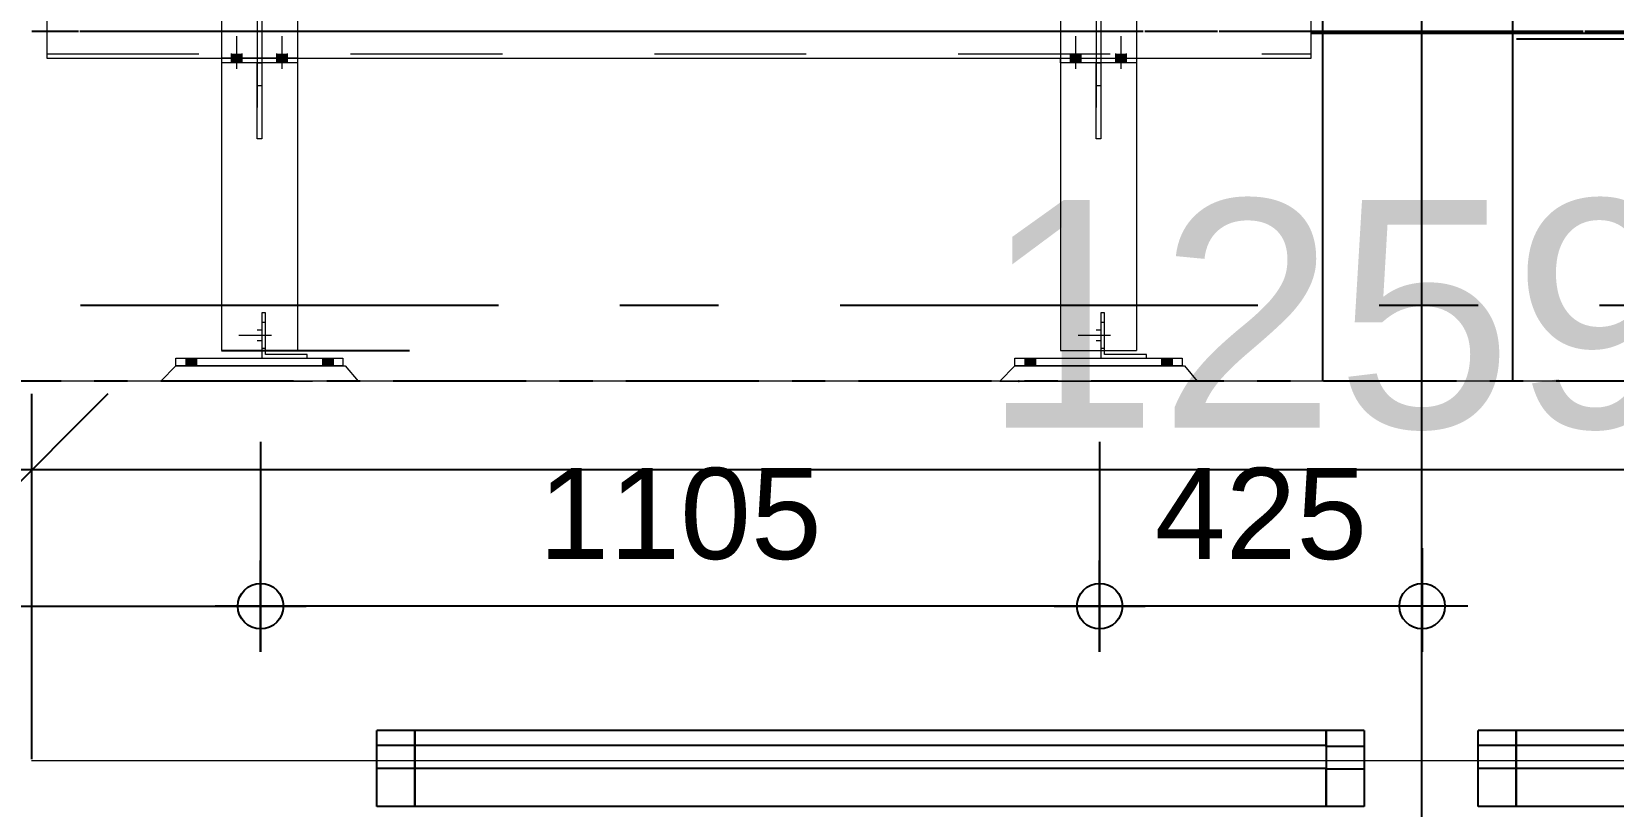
# Model space of a CAD drawing. Header units: millimetres. Extents: x 663313 to 1226001, y 1431724 to 1620898.
# Drawn here: x 849316 to 851399, y 1513395 to 1514415 of the extents above; entities that cross this region are included whole.
import ezdxf

# ---------------------------------------------------------------- set-up
doc = ezdxf.new("R2010")
doc.units = ezdxf.units.MM
for name, pattern in [('CENTER', [50.8, 31.75, -6.35, 6.35, -6.35]), ('DPA_Grid _ Level 100', [1000, 550, -160, 130, -160]), ('Grid Line', [22.225, 12.7, -3.175, 3.175, -3.175]), ('HIDDEN', [0.375, 0.25, -0.125]), ('TA_GL_000.70000', [1.925, 0.7, -0.175, 0.175, -0.175, 0.7]), ('XKITLINE00', [0]), ('XKITLINE02', [4, 2, -2])]:
    doc.linetypes.add(name, pattern=pattern)
doc.layers.add('000 - 0_HIDE_OBJ_FRAMING_DEF_SUB', color=7, linetype='Continuous', plot=False)
for name, color, linetype in [('000 - 0_SYM_DWG_GRIDLINE_MAIN_COLOR_251', 7, 'Continuous'), ('000 - CONCRETE_EX_BUILDING_MAIN_COLOR_1', 7, 'Continuous'), ('000 - GRID', 7, 'CENTER'), ('DIM', 7, 'Continuous')]:
    doc.layers.add(name, color=color, linetype=linetype)
doc.layers.add('Bolt', color=7, linetype='Continuous', lineweight=0)
doc.layers.add('Part', color=7, linetype='Continuous', lineweight=0)
doc.styles.add('Arial', font='arial.ttf')
doc.styles.add('Arial_2', font='arial.ttf', dxfattribs={"height": 300})
doc.styles.add('TA', font='', dxfattribs={"height": 4.5})
doc.styles.get('TA').set_extended_font_data('Cordia New')
doc.dimstyles.new('Dim - 40 - Cen', dxfattribs={"dimscale": 0.04, "dimtxt": 3, "dimasz": 1, "dimexe": 0, "dimexo": 2.5, "dimgap": 1.5, "dimtad": 1, "dimdec": 0, "dimlfac": 1000, "dimzin": 1, "dimdsep": 46, "dimtxsty": 'Arial', "dimblk": 'CEN1', "dimcen": 0.09, "dimclrd": 7, "dimclre": 7, "dimclrt": 7, "dimadec": 0, "dimazin": 0, "dimtfac": 1, "dimtdec": 0, "dimtix": 1, "dimtofl": 0, "dimtmove": 2, "dimatfit": 3, "dimfxl": 1, "dimtfill": 1, "dimtfillclr": 256, "dimtolj": 1, "dimtzin": 0, "dimarcsym": 0})
doc.dimstyles.new('DPA-DIM-3_0_T-T', dxfattribs={"dimscale": 304.8, "dimtxt": 1.004192, "dimasz": 0.656168, "dimexe": 0.328084, "dimexo": 0.0625, "dimgap": 0.164042, "dimtad": 1, "dimdec": 0, "dimlfac": 304.8, "dimzin": 0, "dimdsep": 46, "dimtxsty": 'Arial_2', "dimblk1": 'OBLIQUE', "dimblk2": 'OBLIQUE', "dimsah": 1, "dimcen": 0.09, "dimdle": 0.656168, "dimclrd": 7, "dimclre": 7, "dimclrt": 7, "dimadec": 8, "dimazin": 0, "dimtfac": 1, "dimtdec": 4, "dimtix": 1, "dimtmove": 0, "dimatfit": 3, "dimfxl": 0.004306, "dimfxlon": 1, "dimtvp": 1, "dimtolj": 1, "dimtzin": 0, "dimarcsym": 2})

# ---------------------------------------------------------------- blocks, each defined once
blk = doc.blocks.new('*A24933082')
at = {"layer": 'Part', "color": 7, "linetype": 'XKITLINE00', "lineweight": 0}
for p, q in [((242.379556, 90.984542), (242.379556, 90.334542)), ((242.379556, 90.984542), (259.029503, 90.984542)), ((259.029503, 90.334542), (259.029503, 90.984542)), ((242.379556, 90.334542), (259.029503, 90.334542))]:
    blk.add_line(p, q, dxfattribs=at)
at = {"layer": 'Part', "color": 7, "linetype": 'XKITLINE02', "lineweight": 0}
blk.add_line((242.379556, 90.394542), (259.029503, 90.394542), dxfattribs=at)
blk = doc.blocks.new('*A24943083')
at = {"layer": 'Bolt'}
for points in [[(244.35, 86.385), (244.35, 86.285), (244.21, 86.285), (244.21, 86.385)], [(246.15, 86.385), (246.15, 86.285), (246.01, 86.285), (246.01, 86.385)]]:
    blk.add_hatch(color=7, dxfattribs=at).paths.add_polyline_path(points, flags=17)
at = {"layer": 'Bolt', "color": 7, "linetype": 'XKITLINE00', "lineweight": 0}
for p, q in [((244.21, 86.385), (244.21, 86.285)), ((244.28, 86.385), (244.28, 86.285)), ((244.35, 86.385), (244.35, 86.285)), ((246.01, 86.385), (246.01, 86.285)), ((246.08, 86.385), (246.08, 86.285)), ((246.15, 86.385), (246.15, 86.285))]:
    blk.add_line(p, q, dxfattribs=at)
blk = doc.blocks.new('*A24953084')
at = {"layer": 'Part', "color": 7, "linetype": 'XKITLINE00', "lineweight": 0}
for p, q in [((244.079582, 86.284542), (243.879582, 86.084542)), ((244.079582, 86.284542), (246.309582, 86.284542)), ((246.309582, 86.284542), (246.479582, 86.084542))]:
    blk.add_line(p, q, dxfattribs=at)
at = {"layer": 'Part', "color": 7, "linetype": 'XKITLINE02', "lineweight": 0}
blk.add_line((243.879582, 86.084542), (246.479582, 86.084542), dxfattribs=at)
blk = doc.blocks.new('*A24963085')
at = {"layer": 'Part', "color": 7, "linetype": 'XKITLINE00', "lineweight": 0}
for p, q in [((244.079582, 86.384542), (246.279582, 86.384542)), ((244.079582, 86.284542), (244.079582, 86.384542)), ((246.279582, 86.284542), (244.079582, 86.284542)), ((246.279582, 86.384542), (246.279582, 86.284542))]:
    blk.add_line(p, q, dxfattribs=at)
blk = doc.blocks.new('*A29653281')
at = {"layer": 'Bolt', "color": 7, "linetype": 'XKITLINE02', "lineweight": 0}
for p, q in [((245.259582, 86.854542), (245.209582, 86.854542)), ((245.338782, 86.684542), (244.909582, 86.684542)), ((245.209582, 86.754542), (245.149582, 86.754542)), ((245.209582, 86.614542), (245.149582, 86.614542)), ((245.259582, 86.514542), (245.209582, 86.514542))]:
    blk.add_line(p, q, dxfattribs=at)
blk = doc.blocks.new('*A29663282')
at = {"layer": 'Part', "color": 7, "linetype": 'XKITLINE02', "lineweight": 0}
for p, q in [((245.259582, 86.984542), (245.209582, 86.984542)), ((245.209582, 86.984542), (245.209582, 86.484542)), ((245.259582, 86.484542), (245.259582, 86.984542)), ((245.209582, 86.384542), (245.809582, 86.384542))]:
    blk.add_line(p, q, dxfattribs=at)
at = {"layer": 'Part', "color": 7, "linetype": 'XKITLINE00', "lineweight": 0}
for p, q in [((245.209582, 86.484542), (245.209582, 86.384542)), ((245.259582, 86.434542), (245.259582, 86.484542)), ((245.809582, 86.434542), (245.259582, 86.434542)), ((245.809582, 86.384542), (245.809582, 86.434542))]:
    blk.add_line(p, q, dxfattribs=at)
blk = doc.blocks.new('*A29673283')
at = {"layer": 'Part', "color": 7, "linetype": 'XKITLINE00', "lineweight": 0}
for p, q in [((244.679582, 90.334542), (244.679582, 90.274542)), ((245.679582, 90.274542), (244.679582, 90.274542)), ((245.679582, 90.334542), (245.679582, 90.274542))]:
    blk.add_line(p, q, dxfattribs=at)
at = {"layer": 'Part', "color": 7, "linetype": 'XKITLINE02', "lineweight": 0}
blk.add_line((245.679582, 90.334542), (244.679582, 90.334542), dxfattribs=at)
blk = doc.blocks.new('*A29683284')
at = {"layer": 'Part', "color": 7, "linetype": 'XKITLINE00', "lineweight": 0}
for p, q in [((245.149582, 90.274542), (245.209582, 90.274542)), ((245.149582, 89.274542), (245.149582, 90.274542)), ((245.209582, 90.274542), (245.209582, 89.274542)), ((245.149582, 89.974542), (245.209582, 89.974542)), ((245.209582, 89.274542), (245.149582, 89.274542))]:
    blk.add_line(p, q, dxfattribs=at)
blk = doc.blocks.new('*A29693285')
at = {"layer": 'Bolt'}
for points in [[(244.81, 90.335), (244.81, 90.395), (244.95, 90.395), (244.95, 90.335)], [(245.41, 90.335), (245.41, 90.395), (245.55, 90.395), (245.55, 90.335)], [(244.81, 90.275), (244.81, 90.335), (244.95, 90.335), (244.95, 90.275)], [(245.41, 90.275), (245.41, 90.335), (245.55, 90.335), (245.55, 90.275)]]:
    blk.add_hatch(color=7, dxfattribs=at).paths.add_polyline_path(points, flags=17)
at = {"layer": 'Bolt', "color": 7, "linetype": 'XKITLINE00', "lineweight": 0}
for p, q in [((244.88, 90.195), (244.88, 90.625)), ((245.48, 90.195), (245.48, 90.625)), ((244.81, 90.335), (244.81, 90.395)), ((244.95, 90.335), (244.95, 90.395)), ((245.41, 90.335), (245.41, 90.395)), ((245.55, 90.335), (245.55, 90.395)), ((244.81, 90.275), (244.81, 90.335)), ((244.95, 90.275), (244.95, 90.335)), ((245.41, 90.275), (245.41, 90.335)), ((245.55, 90.275), (245.55, 90.335))]:
    blk.add_line(p, q, dxfattribs=at)
blk = doc.blocks.new('*A29743289')
at = {"layer": 'Part', "color": 7, "linetype": 'XKITLINE00', "lineweight": 0}
for p, q in [((255.128082, 86.384542), (257.328082, 86.384542)), ((255.128082, 86.284542), (255.128082, 86.384542)), ((257.328082, 86.284542), (255.128082, 86.284542)), ((257.328082, 86.384542), (257.328082, 86.284542))]:
    blk.add_line(p, q, dxfattribs=at)
blk = doc.blocks.new('*A29753290')
at = {"layer": 'Part', "color": 7, "linetype": 'XKITLINE00', "lineweight": 0}
for p, q in [((255.128082, 86.284542), (254.928082, 86.084542)), ((255.128082, 86.284542), (257.358082, 86.284542)), ((257.358082, 86.284542), (257.528082, 86.084542))]:
    blk.add_line(p, q, dxfattribs=at)
at = {"layer": 'Part', "color": 7, "linetype": 'XKITLINE02', "lineweight": 0}
blk.add_line((254.928082, 86.084542), (257.528082, 86.084542), dxfattribs=at)
blk = doc.blocks.new('*A29763291')
at = {"layer": 'Part', "color": 7, "linetype": 'XKITLINE02', "lineweight": 0}
for p, q in [((256.308082, 86.984542), (256.258082, 86.984542)), ((256.258082, 86.984542), (256.258082, 86.484542)), ((256.308082, 86.484542), (256.308082, 86.984542)), ((256.258082, 86.384542), (256.858082, 86.384542))]:
    blk.add_line(p, q, dxfattribs=at)
at = {"layer": 'Part', "color": 7, "linetype": 'XKITLINE00', "lineweight": 0}
for p, q in [((256.258082, 86.484542), (256.258082, 86.384542)), ((256.308082, 86.434542), (256.308082, 86.484542)), ((256.858082, 86.434542), (256.308082, 86.434542)), ((256.858082, 86.384542), (256.858082, 86.434542))]:
    blk.add_line(p, q, dxfattribs=at)
blk = doc.blocks.new('*A29773292')
at = {"layer": 'Bolt', "color": 7, "linetype": 'XKITLINE02', "lineweight": 0}
for p, q in [((256.308082, 86.854542), (256.258082, 86.854542)), ((256.387282, 86.684542), (255.958082, 86.684542)), ((256.258082, 86.754542), (256.198082, 86.754542)), ((256.258082, 86.614542), (256.198082, 86.614542)), ((256.308082, 86.514542), (256.258082, 86.514542))]:
    blk.add_line(p, q, dxfattribs=at)
blk = doc.blocks.new('*A29783293')
at = {"layer": 'Bolt'}
for points in [[(255.398, 86.385), (255.398, 86.285), (255.258, 86.285), (255.258, 86.385)], [(257.198, 86.385), (257.198, 86.285), (257.058, 86.285), (257.058, 86.385)]]:
    blk.add_hatch(color=7, dxfattribs=at).paths.add_polyline_path(points, flags=17)
at = {"layer": 'Bolt', "color": 7, "linetype": 'XKITLINE00', "lineweight": 0}
for p, q in [((255.258, 86.385), (255.258, 86.285)), ((255.328, 86.385), (255.328, 86.285)), ((255.398, 86.385), (255.398, 86.285)), ((257.058, 86.385), (257.058, 86.285)), ((257.128, 86.385), (257.128, 86.285)), ((257.198, 86.385), (257.198, 86.285))]:
    blk.add_line(p, q, dxfattribs=at)
blk = doc.blocks.new('*A29843297')
at = {"layer": 'Part', "color": 7, "linetype": 'XKITLINE00', "lineweight": 0}
for p, q in [((255.728082, 90.274542), (255.728082, 90.334542)), ((256.728082, 90.274542), (255.728082, 90.274542)), ((256.728082, 90.334542), (256.728082, 90.274542))]:
    blk.add_line(p, q, dxfattribs=at)
at = {"layer": 'Part', "color": 7, "linetype": 'XKITLINE02', "lineweight": 0}
blk.add_line((255.728082, 90.334542), (256.728082, 90.334542), dxfattribs=at)
blk = doc.blocks.new('*A29853298')
at = {"layer": 'Part', "color": 7, "linetype": 'XKITLINE00', "lineweight": 0}
for p, q in [((256.198082, 90.274542), (256.258082, 90.274542)), ((256.198082, 89.274542), (256.198082, 90.274542)), ((256.258082, 90.274542), (256.258082, 89.274542)), ((256.198082, 89.974542), (256.258082, 89.974542)), ((256.258082, 89.274542), (256.198082, 89.274542))]:
    blk.add_line(p, q, dxfattribs=at)
blk = doc.blocks.new('*A29863299')
at = {"layer": 'Bolt'}
for points in [[(255.858, 90.335), (255.858, 90.395), (255.998, 90.395), (255.998, 90.335)], [(256.458, 90.335), (256.458, 90.395), (256.598, 90.395), (256.598, 90.335)], [(255.858, 90.275), (255.858, 90.335), (255.998, 90.335), (255.998, 90.275)], [(256.458, 90.275), (256.458, 90.335), (256.598, 90.335), (256.598, 90.275)]]:
    blk.add_hatch(color=7, dxfattribs=at).paths.add_polyline_path(points, flags=17)
at = {"layer": 'Bolt', "color": 7, "linetype": 'XKITLINE00', "lineweight": 0}
for p, q in [((255.928, 90.195), (255.928, 90.625)), ((256.528, 90.195), (256.528, 90.625)), ((255.858, 90.335), (255.858, 90.395)), ((255.998, 90.335), (255.998, 90.395)), ((256.458, 90.335), (256.458, 90.395)), ((256.598, 90.335), (256.598, 90.395)), ((255.858, 90.275), (255.858, 90.335)), ((255.998, 90.275), (255.998, 90.335)), ((256.458, 90.275), (256.458, 90.335)), ((256.598, 90.275), (256.598, 90.335))]:
    blk.add_line(p, q, dxfattribs=at)
blk = doc.blocks.new('CEN1')
at = {"color": 7}
for p, q in [((0, 1.5), (0, -1.5)), ((1.5, 0), (-1.5, 0))]:
    blk.add_line(p, q, dxfattribs=at)
blk.add_circle((0, 0), 0.75, dxfattribs=at)
blk = doc.blocks.new('*D5116')
at = {"layer": '000 - 0_HIDE_OBJ_FRAMING_DEF_SUB', "color": 7, "lineweight": -2, "transparency": 16777216}
for p, q in [((9.0558, -0.08), (9.0558, -0.2964)), ((10.1606, -0.08), (10.1606, -0.2964)), ((10.1206, -0.2964), (9.0958, -0.2964))]:
    blk.add_line(p, q, dxfattribs=at)
at = {"layer": 'Defpoints', "color": 7, "transparency": 16777216}
for p in [(9.0558, 0.02), (10.1606, 0.02), (9.0558, -0.2964)]:
    blk.add_point(p, dxfattribs=at)
at = {"layer": '000 - 0_HIDE_OBJ_FRAMING_DEF_SUB', "color": 7, "lineweight": -2, "transparency": 16777216, "xscale": 0.04, "yscale": 0.04, "zscale": 0.04, "rotation": 180}
blk.add_blockref('CEN1', (9.0558, -0.2964), dxfattribs=at)
at = {"layer": '000 - 0_HIDE_OBJ_FRAMING_DEF_SUB', "color": 7, "lineweight": -2, "transparency": 16777216, "xscale": 0.04, "yscale": 0.04, "zscale": 0.04}
blk.add_blockref('CEN1', (10.1606, -0.2964), dxfattribs=at)
at = {"layer": '000 - 0_HIDE_OBJ_FRAMING_DEF_SUB', "color": 7, "transparency": 16777216, "insert": (9.6082, -0.1752), "char_height": 0.12, "attachment_point": 5, "style": 'Arial', "bg_fill": 3, "box_fill_scale": 1.1, "bg_fill_color": 256, "bg_fill_true_color": 13158600, "bg_fill_transparency": 0}
blk.add_mtext('\\A1;1105', dxfattribs=at)
blk = doc.blocks.new('*D5117')
at = {"layer": '000 - 0_HIDE_OBJ_FRAMING_DEF_SUB', "color": 7, "lineweight": -2, "transparency": 16777216}
for p, q in [((8.0557, 0.57), (8.0557, -0.2964)), ((9.0558, -0.08), (9.0558, -0.2964)), ((8.0957, -0.2964), (9.0158, -0.2964))]:
    blk.add_line(p, q, dxfattribs=at)
at = {"layer": 'Defpoints', "color": 7, "transparency": 16777216}
for p in [(8.0557, 0.67), (9.0558, 0.02), (9.0558, -0.2964)]:
    blk.add_point(p, dxfattribs=at)
at = {"layer": '000 - 0_HIDE_OBJ_FRAMING_DEF_SUB', "color": 7, "lineweight": -2, "transparency": 16777216, "xscale": 0.04, "yscale": 0.04, "zscale": 0.04, "rotation": 180}
blk.add_blockref('CEN1', (8.0557, -0.2964), dxfattribs=at)
at = {"layer": '000 - 0_HIDE_OBJ_FRAMING_DEF_SUB', "color": 7, "lineweight": -2, "transparency": 16777216, "xscale": 0.04, "yscale": 0.04, "zscale": 0.04}
blk.add_blockref('CEN1', (9.0558, -0.2964), dxfattribs=at)
at = {"layer": '000 - 0_HIDE_OBJ_FRAMING_DEF_SUB', "color": 7, "transparency": 16777216, "insert": (8.5557, -0.1752), "char_height": 0.12, "attachment_point": 5, "style": 'Arial', "bg_fill": 3, "box_fill_scale": 1.1, "bg_fill_color": 256, "bg_fill_true_color": 13158600, "bg_fill_transparency": 0}
blk.add_mtext('\\A1;1000', dxfattribs=at)
blk = doc.blocks.new('*D5121')
at = {"layer": '000 - 0_HIDE_OBJ_FRAMING_DEF_SUB', "color": 7, "lineweight": -2, "transparency": 16777216}
for p, q in [((10.1606, -0.2199), (10.1606, -0.2964)), ((10.5853, -0.2199), (10.5853, -0.2964)), ((10.5453, -0.2964), (10.2006, -0.2964))]:
    blk.add_line(p, q, dxfattribs=at)
at = {"layer": 'Defpoints', "color": 7, "transparency": 16777216}
for p in [(10.1606, -0.1199), (10.5853, -0.1199), (10.1606, -0.2964)]:
    blk.add_point(p, dxfattribs=at)
at = {"layer": '000 - 0_HIDE_OBJ_FRAMING_DEF_SUB', "color": 7, "lineweight": -2, "transparency": 16777216, "xscale": 0.04, "yscale": 0.04, "zscale": 0.04, "rotation": 180}
blk.add_blockref('CEN1', (10.1606, -0.2964), dxfattribs=at)
at = {"layer": '000 - 0_HIDE_OBJ_FRAMING_DEF_SUB', "color": 7, "lineweight": -2, "transparency": 16777216, "xscale": 0.04, "yscale": 0.04, "zscale": 0.04}
blk.add_blockref('CEN1', (10.5853, -0.2964), dxfattribs=at)
at = {"layer": '000 - 0_HIDE_OBJ_FRAMING_DEF_SUB', "color": 7, "transparency": 16777216, "insert": (10.373, -0.1752), "char_height": 0.12, "attachment_point": 5, "style": 'Arial', "bg_fill": 3, "box_fill_scale": 1.1, "bg_fill_color": 256, "bg_fill_true_color": 13158600, "bg_fill_transparency": 0}
blk.add_mtext('\\A1;425', dxfattribs=at)
blk = doc.blocks.new('DPA_RF_LEDGE 1500 WIDTH - Ledge-21159804-ENT 4 ELE-2 sheet')
at = {"layer": '000 - CONCRETE_EX_BUILDING_MAIN_COLOR_1', "color": 7}
for p, q in [((-147964.7, 105870), (-147964.7, 105890)), ((-147914.7, 105890), (-147964.7, 105890)), ((-147914.7, 105890), (-147914.7, 105870)), ((-147914.7, 105870), (-147914.7, 105890)), ((-146714.7, 105890), (-147914.7, 105890)), ((-146714.7, 105868.9), (-146714.7, 105890)), ((-146664.7, 105890), (-146714.7, 105890)), ((-146714.7, 105890), (-146714.7, 105870)), ((-146664.7, 105890), (-146664.7, 105868.9)), ((-147964.7, 105840), (-147964.7, 105870)), ((-147914.7, 105870), (-147964.7, 105870)), ((-147914.7, 105870), (-147914.7, 105840)), ((-147914.7, 105840), (-147914.7, 105870)), ((-146714.7, 105870), (-147914.7, 105870)), ((-146714.7, 105870), (-146714.7, 105840)), ((-146664.7, 105868.9), (-146714.7, 105868.9)), ((-146664.7, 105868.9), (-146664.7, 105838.9)), ((-147964.7, 105790), (-147964.7, 105840)), ((-147914.7, 105840), (-147964.7, 105840)), ((-147914.7, 105840), (-147914.7, 105790)), ((-147914.7, 105790), (-147914.7, 105840)), ((-146714.7, 105840), (-147914.7, 105840)), ((-146714.7, 105790), (-146714.7, 105838.9)), ((-146664.7, 105838.9), (-146714.7, 105838.9)), ((-146714.7, 105838.9), (-146714.7, 105790)), ((-146664.7, 105838.9), (-146664.7, 105790)), ((-147914.7, 105790), (-147964.7, 105790)), ((-146714.7, 105790), (-147914.7, 105790)), ((-146664.7, 105790), (-146714.7, 105790))]:
    blk.add_line(p, q, dxfattribs=at)
blk = doc.blocks.new('_Oblique')
at = {"color": 7, "linetype": 'ByBlock', "lineweight": -2}
blk.add_line((-0.5, -0.5), (0.5, 0.5), dxfattribs=at)
blk = doc.blocks.new('*D3591')
at = {"layer": '000 - 0_HIDE_OBJ_FRAMING_DEF_SUB', "color": 7, "lineweight": -2, "transparency": 16777216}
for p, q in [((-43914.3, 4652.2), (-43914.3, 5133.1)), ((-39782, 4652.2), (-39782, 5133.1)), ((-39582, 5033.1), (-44114.3, 5033.1))]:
    blk.add_line(p, q, dxfattribs=at)
at = {"layer": 'Defpoints', "color": 7, "transparency": 16777216}
for p in [(-43914.3, 5033.1), (-43914.3, 4633.1), (-39782, 4633.1)]:
    blk.add_point(p, dxfattribs=at)
at = {"layer": '000 - 0_HIDE_OBJ_FRAMING_DEF_SUB', "color": 7, "lineweight": -2, "transparency": 16777216, "xscale": 200, "yscale": 200, "zscale": 200, "rotation": 180}
blk.add_blockref('_Oblique', (-43914.3, 5033.1), dxfattribs=at)
at = {"layer": '000 - 0_HIDE_OBJ_FRAMING_DEF_SUB', "color": 7, "lineweight": -2, "transparency": 16777216, "xscale": 200, "yscale": 200, "zscale": 200}
blk.add_blockref('_Oblique', (-39782, 5033.1), dxfattribs=at)
at = {"layer": '000 - 0_HIDE_OBJ_FRAMING_DEF_SUB', "color": 7, "transparency": 16777216, "insert": (-41848.2, 5236.4), "char_height": 300, "width": 1107.531, "attachment_point": 5, "style": 'Arial_2'}
blk.add_mtext('\\A1;1259537', dxfattribs=at)
blk = doc.blocks.new('*D3592')
at = {"layer": '000 - 0_HIDE_OBJ_FRAMING_DEF_SUB', "color": 7, "lineweight": -2, "transparency": 16777216}
for p, q in [((-50032.8, 4652.2), (-50032.8, 5133.1)), ((-43914.3, 4652.2), (-43914.3, 5133.1)), ((-43714.3, 5033.1), (-50232.8, 5033.1))]:
    blk.add_line(p, q, dxfattribs=at)
at = {"layer": 'Defpoints', "color": 7, "transparency": 16777216}
for p in [(-50032.8, 5033.1), (-50032.8, 4633.1), (-43914.3, 4633.1)]:
    blk.add_point(p, dxfattribs=at)
at = {"layer": '000 - 0_HIDE_OBJ_FRAMING_DEF_SUB', "color": 7, "lineweight": -2, "transparency": 16777216, "xscale": 200, "yscale": 200, "zscale": 200, "rotation": 180}
blk.add_blockref('_Oblique', (-50032.8, 5033.1), dxfattribs=at)
at = {"layer": '000 - 0_HIDE_OBJ_FRAMING_DEF_SUB', "color": 7, "lineweight": -2, "transparency": 16777216, "xscale": 200, "yscale": 200, "zscale": 200}
blk.add_blockref('_Oblique', (-43914.3, 5033.1), dxfattribs=at)
at = {"layer": '000 - 0_HIDE_OBJ_FRAMING_DEF_SUB', "color": 7, "transparency": 16777216, "insert": (-46973.5, 5236.3), "char_height": 300, "width": 1107.531, "attachment_point": 5, "style": 'Arial_2'}
blk.add_mtext('\\A1;1864929', dxfattribs=at)
blk = doc.blocks.new('*U4814')
at = {"layer": '000 - 0_SYM_DWG_GRIDLINE_MAIN_COLOR_251', "color": 7, "linetype": 'ByBlock', "ltscale": 5}
blk.add_line((155.4, 0), (-495.4, 0), dxfattribs=at)
at = {"layer": '000 - 0_SYM_DWG_GRIDLINE_MAIN_COLOR_251', "color": 7}
blk.add_point((-340, 0), dxfattribs=at)
at = {"color": 7, "style": 'TA', "flags": 1}
blk.add_attdef('LOCATION', (6, -6), '', height=4.5, rotation=270, dxfattribs=at)
blk = doc.blocks.new('W-1-PP18-ST_ENT4_REV00_20260601-021503_ELEVATION_2_DIMS')
at = {"layer": '000 - GRID', "color": 7, "linetype": 'TA_GL_000.70000', "xscale": -50.00000000000043, "yscale": 50.00000000000043, "zscale": 50.00000000000043, "rotation": 180}
blk.add_blockref('*U4814', (0, 106350), dxfattribs=at)
blk = doc.blocks.new('A$Cc1931124')
at = {"layer": '000 - 0_HIDE_OBJ_FRAMING_DEF_SUB', "color": 7, "linetype": 'Grid Line'}
blk.add_line((10.5843, 9.5959), (10.5843, -1.8694), dxfattribs=at)
at = {"layer": '000 - 0_HIDE_OBJ_FRAMING_DEF_SUB', "color": 7}
for p, q in [((10.4543, 0), (10.4543, 8.3)), ((10.7043, 4.2), (10.7043, 0))]:
    blk.add_line(p, q, dxfattribs=at)
at = {"layer": '000 - 0_HIDE_OBJ_FRAMING_DEF_SUB', "color": 7, "linetype": 'HIDDEN', "ltscale": 10}
blk.add_line((11.0856, 0.4575), (10.4393, 0.4575), dxfattribs=at)
at = {"layer": 'Part', "color": 7, "linetype": 'XKITLINE02', "lineweight": 0}
for p, q in [((9.0513, 2.36), (9.0513, 0.04)), ((9.0573, 2.36), (9.0573, 0.04)), ((10.1561, 2.36), (10.1561, 0.04)), ((10.1621, 2.36), (10.1621, 0.04)), ((9.0043, 0.49), (9.0043, 0.419)), ((9.1043, 0.49), (9.1043, 0.419)), ((10.1091, 0.49), (10.1091, 0.419)), ((10.2091, 0.49), (10.2091, 0.419))]:
    blk.add_line(p, q, dxfattribs=at)
at = {"layer": 'Part', "color": 7, "linetype": 'XKITLINE00', "lineweight": 0}
for p, q in [((9.0043, 0.419), (9.0043, 0.04)), ((9.1043, 0.419), (9.1043, 0.04)), ((10.1091, 0.419), (10.1091, 0.04)), ((10.2091, 0.419), (10.2091, 0.04)), ((9.0043, 0.04), (9.1043, 0.04)), ((10.1091, 0.04), (10.2091, 0.04)), ((12.6343, 0), (8.7543, 0)), ((12.6093, -0.5), (8.7543, -0.5))]:
    blk.add_line(p, q, dxfattribs=at)
at = {"color": 7, "lineweight": 0, "xscale": 0.1, "yscale": 0.1, "zscale": 0.1}
for name in ['*A24933082', '*A29693285', '*A29863299', '*A29673283', '*A29683284', '*A29843297', '*A29853298', '*A29663282', '*A29763291', '*A29653281', '*A29773292', '*A24963085', '*A24943083', '*A29743289', '*A29783293', '*A24953084', '*A29753290']:
    blk.add_blockref(name, (-15.4637, -8.6085), dxfattribs=at)
at = {"layer": '000 - 0_HIDE_OBJ_FRAMING_DEF_SUB', "color": 7}
dim = blk.add_linear_dim(base=(9.0558, -0.2964), p1=(10.1606, 0.02), p2=(9.0558, 0.02), dimstyle='Dim - 40 - Cen', override={"dimclrd": 7, "dimclre": 7, "dimclrt": 7}, dxfattribs=at)
dim.commit()
dim.dimension.update_dxf_attribs({"geometry": '*D5116', "text_midpoint": (9.6082, -0.1752)})
for base, p1, p2, picture, middle in [((9.0558, -0.2964), (8.0557, 0.67), (9.0558, 0.02), '*D5117', (8.5557, -0.1752)), ((10.1606, -0.2964), (10.5853, -0.1199), (10.1606, -0.1199), '*D5121', (10.373, -0.1752))]:
    dim = blk.add_linear_dim(base=base, p1=p1, p2=p2, dimstyle='Dim - 40 - Cen', override={"dimclrd": 7, "dimclre": 7, "dimclrt": 7}, dxfattribs=at)
    dim.commit()
    dim.dimension.update_dxf_attribs({"geometry": picture, "text_midpoint": middle})
at = {"layer": 'DIM', "color": 7}
blk.add_line((9.0043, 0.04), (9.2518, 0.04), dxfattribs=at)
blk = doc.blocks.new('A$Cc320a9d8')
at = {"layer": '000 - 0_HIDE_OBJ_FRAMING_DEF_SUB', "color": 7, "linetype": 'DPA_Grid _ Level 100'}
blk.add_line((-52850.2314, 5250), (0, 5250), dxfattribs=at)
at = {"layer": '000 - CONCRETE_EX_BUILDING_MAIN_COLOR_1', "color": 7}
for p, q in [((-43853.1828, 5610), (-43914.3305, 5610)), ((-42451.1828, 5610), (-43851.1828, 5610)), ((-42353.1828, 5610), (-42449.1828, 5610)), ((-41871.6328, 5610), (-42351.1828, 5610)), ((-39781.9936, 5610), (-41869.6328, 5610)), ((-39209.4537, 5600), (-41959.7823, 5600))]:
    blk.add_line(p, q, dxfattribs=at)
for p in [(104504.677, -101200), (105954.677, -101200)]:
    blk.add_blockref('DPA_RF_LEDGE 1500 WIDTH - Ledge-21159804-ENT 4 ELE-2 sheet', p, dxfattribs=at)
at = {"layer": '000 - 0_HIDE_OBJ_FRAMING_DEF_SUB', "color": 7}
for base, p1, p2, override, picture, middle in [((-50032.7997, 5033.1475), (-43914.2649, 4633.1475), (-50032.7997, 4633.1475), {"dimpost": '<>', "dimclrd": 7, "dimclre": 7, "dimclrt": 7, "dimfxl": 6118.53479}, '*D3592', (-46973.5323, 5236.3194)), ((-43914.3323, 5033.1475), (-39781.9936, 4633.1475), (-43914.3323, 4633.1475), {"dimpost": '<>', "dimclrd": 7, "dimclre": 7, "dimclrt": 7, "dimfxl": 4132.338732}, '*D3591', (-41848.1629, 5236.4217))]:
    dim = blk.add_linear_dim(base=base, p1=p1, p2=p2, dimstyle='DPA-DIM-3_0_T-T', override=override, dxfattribs=at)
    dim.commit()
    dim.dimension.update_dxf_attribs({"geometry": picture, "text_midpoint": middle})

msp = doc.modelspace()

# ---------------------------------------------------------------- block references
at = {"color": 7, "xscale": 1000, "yscale": 1000, "zscale": 1000}
msp.add_blockref('A$Cc1931124', (840561.726, 1513955.0011), dxfattribs=at)

# ---------------------------------------------------------------- next in the draw order: block references
at = {"color": 7}
msp.add_blockref('W-1-PP18-ST_ENT4_REV00_20260601-021503_ELEVATION_2_DIMS', (867616.0065, 1407605.0011), dxfattribs=at)

# ---------------------------------------------------------------- next in the draw order: block references
msp.add_blockref('A$Cc320a9d8', (893230.7929, 1508805.0011), dxfattribs=at)

doc.saveas('drawing.dxf')
